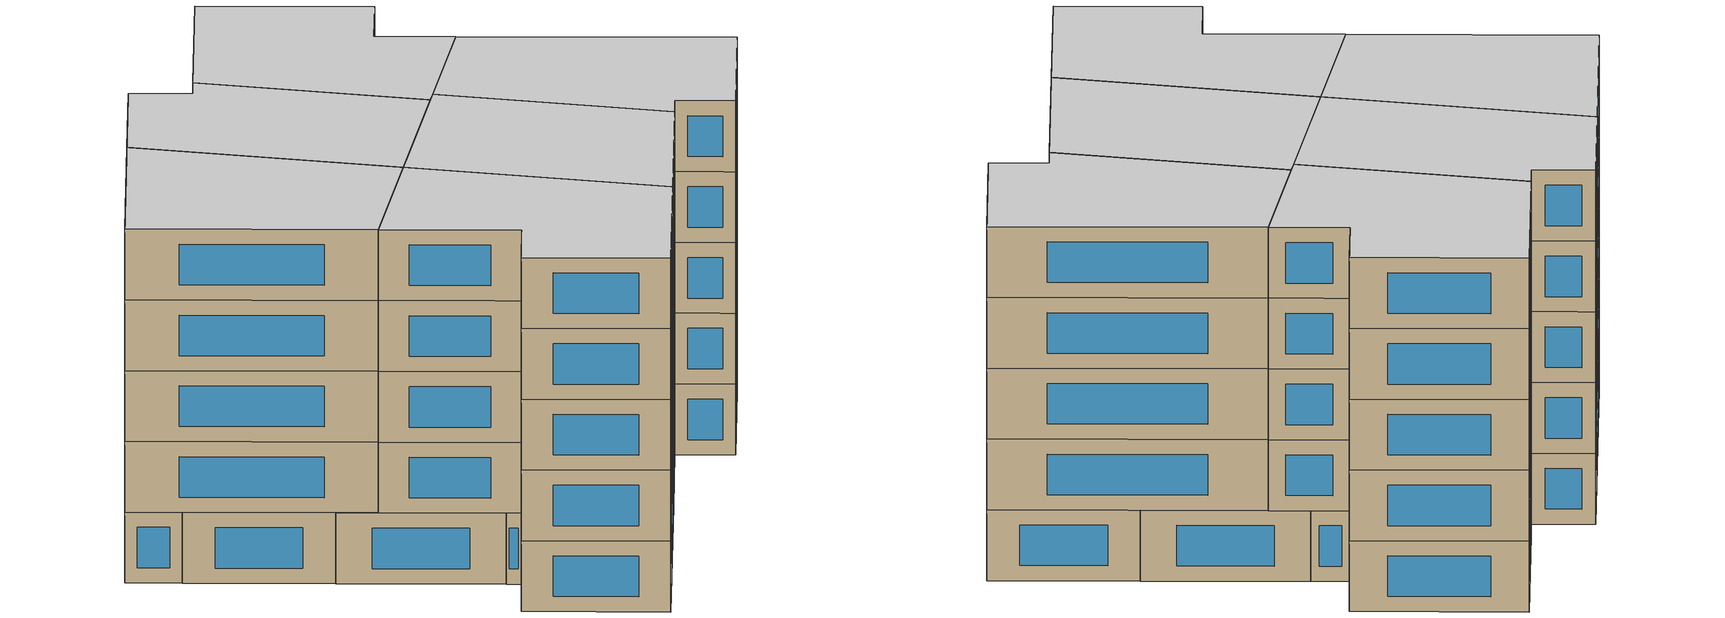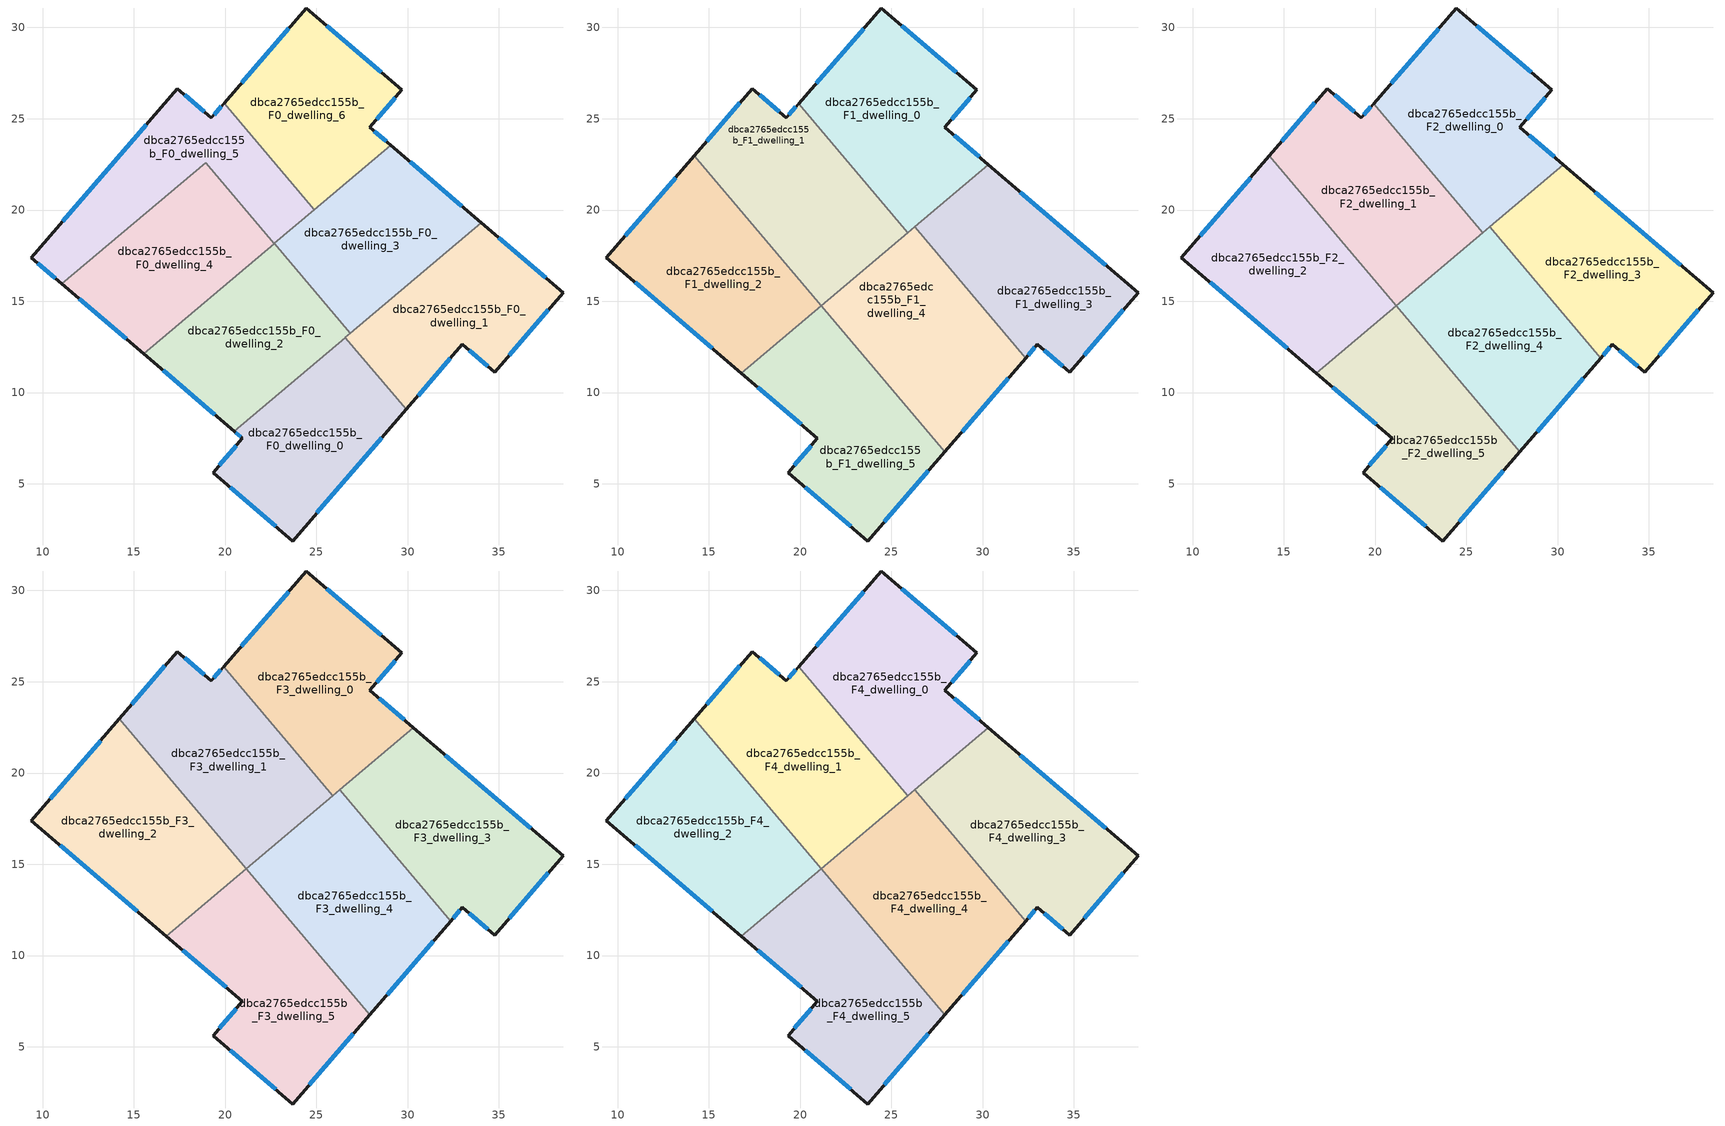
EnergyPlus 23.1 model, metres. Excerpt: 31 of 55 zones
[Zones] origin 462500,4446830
dbca2765edcc155b_F0_dwelling_0
 floor ground (EU_floor_Construction): 26.59,13.02 29.92,9.07 23.7,1.87 19.34,5.61 20.95,7.49 20.5,7.87 z0
 wall outside (EU_wall_Construction): 20.5,7.87 20.95,7.49 19.34,5.61 23.7,1.87 29.92,9.07 z0:3
 wall to dbca2765edcc155b_F0_dwelling_1 (EU_wall_Construction): 29.92,9.07 26.59,13.02 z0:3
 wall to dbca2765edcc155b_F0_dwelling_2 (EU_wall_Construction): 26.59,13.02 20.5,7.87 z0:3
 window (EU_Window_Construction): 20.61,7.09 19.69,6.01 / 20.6,7.79 20.86,7.57 / 25.03,3.41 28.59,7.53 / 20.28,4.81 22.77,2.67 z0.64:2.36
dbca2765edcc155b_F0_dwelling_1
 floor ground (EU_floor_Construction): 38.52,15.47 34.76,11.12 33,12.63 29.92,9.07 26.59,13.02 34.04,19.3 z0
 wall outside (EU_wall_Construction): 29.92,9.07 33,12.63 34.76,11.12 38.52,15.47 34.04,19.3 z0:3
 wall to dbca2765edcc155b_F0_dwelling_3 (EU_wall_Construction): 34.04,19.3 26.87,13.25 z0:3
 wall to dbca2765edcc155b_F0_dwelling_2 (EU_wall_Construction): 26.87,13.25 26.59,13.02 z0:3
 window (EU_Window_Construction): 37.56,16.29 35,18.48 / 35.57,12.05 37.71,14.54 / 33.38,12.31 34.39,11.44 / 30.58,9.84 32.34,11.87 z0.64:2.36
dbca2765edcc155b_F0_dwelling_2
 floor ground (EU_floor_Construction): 22.71,18.18 26.87,13.25 20.5,7.87 15.54,12.13 z0
 wall outside (EU_wall_Construction): 15.54,12.13 20.5,7.87 z0:3
 wall to dbca2765edcc155b_F0_dwelling_3 (EU_wall_Construction): 26.87,13.25 22.71,18.18 z0:3
 wall to dbca2765edcc155b_F0_dwelling_4 (EU_wall_Construction): 22.68,18.16 15.54,12.13 z0:3
 wall to dbca2765edcc155b_F0_dwelling_5 (EU_wall_Construction): 22.71,18.18 22.68,18.16 z0:3
 window (EU_Window_Construction): 16.6,11.22 19.44,8.78 z0.64:2.36
 ceiling adiabatic (EU_roof_Construction): 26.87,13.25 23.75,16.95 21.16,14.76 24.28,11.07 z3
dbca2765edcc155b_F0_dwelling_3
 floor ground (EU_floor_Construction): 34.04,19.3 26.87,13.25 22.71,18.18 29.07,23.55 z0
 wall outside (EU_wall_Construction): 34.04,19.3 29.07,23.55 z0:3
 wall to dbca2765edcc155b_F0_dwelling_6 (EU_wall_Construction): 29.07,23.55 24.88,20.02 z0:3
 wall to dbca2765edcc155b_F0_dwelling_5 (EU_wall_Construction): 24.88,20.02 22.71,18.18 z0:3
 window (EU_Window_Construction): 32.98,20.21 30.14,22.64 z0.64:2.36
 ceiling adiabatic (EU_roof_Construction): 29.4,15.39 26.28,19.09 23.75,16.95 26.87,13.25 z3
dbca2765edcc155b_F0_dwelling_4
 floor ground (EU_floor_Construction): 18.93,22.6 22.68,18.16 15.54,12.13 11.06,15.96 z0
 wall outside (EU_wall_Construction): 11.06,15.96 15.54,12.13 z0:3
 wall to dbca2765edcc155b_F0_dwelling_5 (EU_wall_Construction): 22.68,18.16 18.93,22.6 11.06,15.96 z0:3
 window (EU_Window_Construction): 12.02,15.14 14.58,12.95 z0.64:2.36
dbca2765edcc155b_F0_dwelling_5
 floor ground (EU_floor_Construction): 19.95,25.86 24.89,20.02 22.68,18.16 18.93,22.6 11.06,15.96 9.4,17.39 17.39,26.65 19.25,25.04 z0
 wall outside (EU_wall_Construction): 19.95,25.86 19.25,25.04 17.39,26.65 9.4,17.39 11.06,15.96 z0:3
 wall to dbca2765edcc155b_F0_dwelling_6 (EU_wall_Construction): 24.89,20.02 19.95,25.86 z0:3
 window (EU_Window_Construction): 9.75,17.08 10.71,16.27 / 15.67,24.67 11.11,19.37 / 18.85,25.39 17.79,26.31 / 19.8,25.68 19.4,25.22 z0.64:2.36
dbca2765edcc155b_F0_dwelling_6
 floor ground (EU_floor_Construction): 29.69,26.58 27.92,24.54 29.07,23.55 24.89,20.02 19.95,25.86 24.45,31.07 z0
 wall outside (EU_wall_Construction): 29.07,23.55 27.92,24.54 29.69,26.58 24.45,31.07 19.95,25.86 z0:3
 window (EU_Window_Construction): 23.49,29.95 20.92,26.97 / 28.57,27.54 25.57,30.11 / 28.3,24.97 29.31,26.14 / 28.83,23.76 28.17,24.33 z0.64:2.36
dbca2765edcc155b_F1_dwelling_0
 floor to dbca2765edcc155b_F0_dwelling_6 (EU_floor_Construction): 29.69,26.58 27.92,24.54 29.07,23.55 24.89,20.02 19.95,25.86 24.45,31.07 z3
 floor to dbca2765edcc155b_F0_dwelling_5 (EU_floor_Construction): 19.95,25.86 24.89,20.02 24.85,19.99 19.92,25.82 z3
 floor to dbca2765edcc155b_F0_dwelling_3 (EU_floor_Construction): 30.31,22.49 25.89,18.75 24.85,19.99 29.07,23.55 z3
 wall outside (EU_wall_Construction): 30.32,22.49 27.92,24.54 29.69,26.58 24.45,31.07 19.92,25.82 z3:6
 wall to dbca2765edcc155b_F1_dwelling_1 (EU_wall_Construction): 19.92,25.82 25.89,18.75 z3:6
 wall to dbca2765edcc155b_F1_dwelling_3 (EU_wall_Construction): 26.28,19.09 30.32,22.49 z3:6
 wall to dbca2765edcc155b_F1_dwelling_4 (EU_wall_Construction): 25.89,18.75 26.28,19.09 z3:6
 window (EU_Window_Construction): 29.8,22.93 28.44,24.1 / 23.48,29.94 20.89,26.94 / 28.57,27.54 25.57,30.11 / 28.3,24.97 29.31,26.14 z3.64:5.36
dbca2765edcc155b_F1_dwelling_1
 floor to dbca2765edcc155b_F0_dwelling_5 (EU_floor_Construction): 19.92,25.82 24.85,19.99 22.68,18.16 18.93,22.6 16.36,20.43 14.22,22.98 17.39,26.65 19.25,25.04 z3
 floor to dbca2765edcc155b_F0_dwelling_4 (EU_floor_Construction): 18.93,22.6 22.68,18.16 20.11,15.99 16.36,20.43 z3
 floor to dbca2765edcc155b_F0_dwelling_2 (EU_floor_Construction): 22.71,18.18 23.75,16.95 21.16,14.76 20.11,15.99 z3
 floor to dbca2765edcc155b_F0_dwelling_3 (EU_floor_Construction): 24.85,19.99 25.89,18.75 23.75,16.95 22.71,18.18 z3
 wall outside (EU_wall_Construction): 19.92,25.82 19.25,25.04 17.39,26.65 14.22,22.98 z3:6
 wall to dbca2765edcc155b_F1_dwelling_2 (EU_wall_Construction): 14.22,22.98 21.16,14.76 z3:6
 wall to dbca2765edcc155b_F1_dwelling_4 (EU_wall_Construction): 21.16,14.76 25.89,18.75 z3:6
 window (EU_Window_Construction): 16.71,25.86 14.89,23.76 / 18.85,25.39 17.79,26.31 / 19.78,25.65 19.39,25.21 z3.64:5.36
dbca2765edcc155b_F1_dwelling_2
 floor to dbca2765edcc155b_F0_dwelling_4 (EU_floor_Construction): 16.36,20.43 20.11,15.99 15.54,12.13 11.06,15.96 z3
 floor to dbca2765edcc155b_F0_dwelling_5 (EU_floor_Construction): 14.22,22.98 16.36,20.43 11.06,15.96 9.4,17.39 z3
 floor to dbca2765edcc155b_F0_dwelling_2 (EU_floor_Construction): 20.11,15.99 21.16,14.76 16.78,11.06 15.54,12.13 z3
 wall outside (EU_wall_Construction): 14.22,22.98 9.4,17.39 16.78,11.06 z3:6
 wall to dbca2765edcc155b_F1_dwelling_5 (EU_wall_Construction): 16.78,11.06 21.16,14.76 z3:6
 window (EU_Window_Construction): 10.98,16.03 15.2,12.42 / 13.18,21.78 10.43,18.59 z3.64:5.36
dbca2765edcc155b_F1_dwelling_3
 floor to dbca2765edcc155b_F0_dwelling_1 (EU_floor_Construction): 38.52,15.47 34.76,11.12 33,12.63 32.36,11.89 29.41,15.39 34.04,19.3 z3
 floor to dbca2765edcc155b_F0_dwelling_3 (EU_floor_Construction): 34.04,19.3 29.4,15.39 26.28,19.09 30.31,22.49 z3
 wall outside (EU_wall_Construction): 32.36,11.89 33,12.63 34.76,11.12 38.52,15.47 30.32,22.49 z3:6
 wall to dbca2765edcc155b_F1_dwelling_4 (EU_wall_Construction): 26.28,19.09 32.36,11.89 z3:6
 window (EU_Window_Construction): 36.76,16.97 32.07,20.99 / 35.57,12.05 37.71,14.54 / 33.38,12.31 34.39,11.44 / 32.5,12.05 32.86,12.47 z3.64:5.36
dbca2765edcc155b_F1_dwelling_4
 floor to dbca2765edcc155b_F0_dwelling_0 (EU_floor_Construction): 26.59,13.02 29.92,9.07 27.92,6.76 24.28,11.07 z3
 floor to dbca2765edcc155b_F0_dwelling_1 (EU_floor_Construction): 29.41,15.39 32.36,11.89 29.92,9.07 26.59,13.02 z3
 floor adiabatic (EU_floor_Construction): 26.28,19.09 29.41,15.39 24.28,11.07 21.16,14.76 z3
 wall outside (EU_wall_Construction): 27.92,6.76 32.36,11.89 z3:6
 wall to dbca2765edcc155b_F1_dwelling_5 (EU_wall_Construction): 21.16,14.76 27.92,6.76 z3:6
 window (EU_Window_Construction): 28.87,7.86 31.41,10.79 z3.64:5.36
dbca2765edcc155b_F1_dwelling_5
 floor to dbca2765edcc155b_F0_dwelling_0 (EU_floor_Construction): 24.28,11.07 27.92,6.76 23.7,1.87 19.34,5.61 20.95,7.49 20.5,7.87 z3
 floor to dbca2765edcc155b_F0_dwelling_2 (EU_floor_Construction): 21.16,14.76 24.28,11.07 20.5,7.87 16.78,11.06 z3
 wall outside (EU_wall_Construction): 16.78,11.06 20.95,7.49 19.34,5.61 23.7,1.87 27.92,6.76 z3:6
 window (EU_Window_Construction): 17.67,10.3 20.06,8.25 / 24.6,2.92 27.02,5.71 / 20.28,4.81 22.77,2.67 / 20.61,7.09 19.69,6.01 z3.64:5.36
dbca2765edcc155b_F2_dwelling_0
 floor to dbca2765edcc155b_F1_dwelling_0 (EU_floor_Construction): 29.69,26.58 27.92,24.54 30.32,22.49 25.89,18.75 19.92,25.82 24.45,31.07 z6
 wall outside (EU_wall_Construction): 30.32,22.49 27.92,24.54 29.69,26.58 24.45,31.07 19.92,25.82 z6:9
 wall to dbca2765edcc155b_F2_dwelling_1 (EU_wall_Construction): 19.92,25.82 25.89,18.75 z6:9
 wall to dbca2765edcc155b_F2_dwelling_3 (EU_wall_Construction): 26.28,19.09 30.32,22.49 z6:9
 wall to dbca2765edcc155b_F2_dwelling_4 (EU_wall_Construction): 25.89,18.75 26.28,19.09 z6:9
 window (EU_Window_Construction): 29.8,22.93 28.44,24.1 / 23.48,29.94 20.89,26.94 / 28.57,27.54 25.57,30.11 / 28.3,24.97 29.31,26.14 z6.64:8.36
dbca2765edcc155b_F2_dwelling_1
 floor to dbca2765edcc155b_F1_dwelling_1 (EU_floor_Construction): 19.92,25.82 25.89,18.75 21.16,14.76 14.22,22.98 17.39,26.65 19.25,25.04 z6
 wall outside (EU_wall_Construction): 19.92,25.82 19.25,25.04 17.39,26.65 14.22,22.98 z6:9
 wall to dbca2765edcc155b_F2_dwelling_2 (EU_wall_Construction): 14.22,22.98 21.16,14.76 z6:9
 wall to dbca2765edcc155b_F2_dwelling_4 (EU_wall_Construction): 21.16,14.76 25.89,18.75 z6:9
 window (EU_Window_Construction): 16.71,25.86 14.89,23.76 / 18.85,25.39 17.79,26.31 / 19.78,25.65 19.39,25.21 z6.64:8.36
dbca2765edcc155b_F2_dwelling_2
 floor to dbca2765edcc155b_F1_dwelling_2 (EU_floor_Construction): 14.22,22.98 21.16,14.76 16.78,11.06 9.4,17.39 z6
 wall outside (EU_wall_Construction): 14.22,22.98 9.4,17.39 16.78,11.06 z6:9
 wall to dbca2765edcc155b_F2_dwelling_5 (EU_wall_Construction): 16.78,11.06 21.16,14.76 z6:9
 window (EU_Window_Construction): 10.98,16.03 15.2,12.42 / 13.18,21.78 10.43,18.59 z6.64:8.36
dbca2765edcc155b_F2_dwelling_3
 floor to dbca2765edcc155b_F1_dwelling_3 (EU_floor_Construction): 38.52,15.47 34.76,11.12 33,12.63 32.36,11.89 26.28,19.09 30.32,22.49 z6
 wall outside (EU_wall_Construction): 32.36,11.89 33,12.63 34.76,11.12 38.52,15.47 30.32,22.49 z6:9
 wall to dbca2765edcc155b_F2_dwelling_4 (EU_wall_Construction): 26.28,19.09 32.36,11.89 z6:9
 window (EU_Window_Construction): 36.76,16.97 32.07,20.99 / 35.57,12.05 37.71,14.54 / 33.38,12.31 34.39,11.44 / 32.5,12.05 32.86,12.47 z6.64:8.36
dbca2765edcc155b_F2_dwelling_4
 floor to dbca2765edcc155b_F1_dwelling_4 (EU_floor_Construction): 26.28,19.09 32.36,11.89 27.92,6.76 21.16,14.76 z6
 wall outside (EU_wall_Construction): 27.92,6.76 32.36,11.89 z6:9
 wall to dbca2765edcc155b_F2_dwelling_5 (EU_wall_Construction): 21.16,14.76 27.92,6.76 z6:9
 window (EU_Window_Construction): 28.87,7.86 31.41,10.79 z6.64:8.36
dbca2765edcc155b_F2_dwelling_5
 floor to dbca2765edcc155b_F1_dwelling_5 (EU_floor_Construction): 21.16,14.76 27.92,6.76 23.7,1.87 19.34,5.61 20.95,7.49 16.78,11.06 z6
 wall outside (EU_wall_Construction): 16.78,11.06 20.95,7.49 19.34,5.61 23.7,1.87 27.92,6.76 z6:9
 window (EU_Window_Construction): 17.67,10.3 20.06,8.25 / 24.6,2.92 27.02,5.71 / 20.28,4.81 22.77,2.67 / 20.61,7.09 19.69,6.01 z6.64:8.36
dbca2765edcc155b_F3_dwelling_0
 floor to dbca2765edcc155b_F2_dwelling_0 (EU_floor_Construction): 29.69,26.58 27.92,24.54 30.32,22.49 25.89,18.75 19.92,25.82 24.45,31.07 z9
 wall outside (EU_wall_Construction): 30.32,22.49 27.92,24.54 29.69,26.58 24.45,31.07 19.92,25.82 z9:12
 wall to dbca2765edcc155b_F3_dwelling_1 (EU_wall_Construction): 19.92,25.82 25.89,18.75 z9:12
 wall to dbca2765edcc155b_F3_dwelling_3 (EU_wall_Construction): 26.28,19.09 30.32,22.49 z9:12
 wall to dbca2765edcc155b_F3_dwelling_4 (EU_wall_Construction): 25.89,18.75 26.28,19.09 z9:12
 window (EU_Window_Construction): 29.8,22.93 28.44,24.1 / 23.48,29.94 20.89,26.94 / 28.57,27.54 25.57,30.11 / 28.3,24.97 29.31,26.14 z9.64:11.36
dbca2765edcc155b_F3_dwelling_1
 floor to dbca2765edcc155b_F2_dwelling_1 (EU_floor_Construction): 19.92,25.82 25.89,18.75 21.16,14.76 14.22,22.98 17.39,26.65 19.25,25.04 z9
 wall outside (EU_wall_Construction): 19.92,25.82 19.25,25.04 17.39,26.65 14.22,22.98 z9:12
 wall to dbca2765edcc155b_F3_dwelling_2 (EU_wall_Construction): 14.22,22.98 21.16,14.76 z9:12
 wall to dbca2765edcc155b_F3_dwelling_4 (EU_wall_Construction): 21.16,14.76 25.89,18.75 z9:12
 window (EU_Window_Construction): 16.71,25.86 14.89,23.76 / 18.85,25.39 17.79,26.31 / 19.78,25.65 19.39,25.21 z9.64:11.36
dbca2765edcc155b_F3_dwelling_2
 floor to dbca2765edcc155b_F2_dwelling_2 (EU_floor_Construction): 14.22,22.98 21.16,14.76 16.78,11.06 9.4,17.39 z9
 wall outside (EU_wall_Construction): 14.22,22.98 9.4,17.39 16.78,11.06 z9:12
 wall to dbca2765edcc155b_F3_dwelling_5 (EU_wall_Construction): 16.78,11.06 21.16,14.76 z9:12
 window (EU_Window_Construction): 10.98,16.03 15.2,12.42 / 13.18,21.78 10.43,18.59 z9.64:11.36
dbca2765edcc155b_F3_dwelling_3
 floor to dbca2765edcc155b_F2_dwelling_3 (EU_floor_Construction): 38.52,15.47 34.76,11.12 33,12.63 32.36,11.89 26.28,19.09 30.32,22.49 z9
 wall outside (EU_wall_Construction): 32.36,11.89 33,12.63 34.76,11.12 38.52,15.47 30.32,22.49 z9:12
 wall to dbca2765edcc155b_F3_dwelling_4 (EU_wall_Construction): 26.28,19.09 32.36,11.89 z9:12
 window (EU_Window_Construction): 36.76,16.97 32.07,20.99 / 35.57,12.05 37.71,14.54 / 33.38,12.31 34.39,11.44 / 32.5,12.05 32.86,12.47 z9.64:11.36
dbca2765edcc155b_F3_dwelling_4
 floor to dbca2765edcc155b_F2_dwelling_4 (EU_floor_Construction): 26.28,19.09 32.36,11.89 27.92,6.76 21.16,14.76 z9
 wall outside (EU_wall_Construction): 27.92,6.76 32.36,11.89 z9:12
 wall to dbca2765edcc155b_F3_dwelling_5 (EU_wall_Construction): 21.16,14.76 27.92,6.76 z9:12
 window (EU_Window_Construction): 28.87,7.86 31.41,10.79 z9.64:11.36
dbca2765edcc155b_F3_dwelling_5
 floor to dbca2765edcc155b_F2_dwelling_5 (EU_floor_Construction): 21.16,14.76 27.92,6.76 23.7,1.87 19.34,5.61 20.95,7.49 16.78,11.06 z9
 wall outside (EU_wall_Construction): 16.78,11.06 20.95,7.49 19.34,5.61 23.7,1.87 27.92,6.76 z9:12
 window (EU_Window_Construction): 17.67,10.3 20.06,8.25 / 24.6,2.92 27.02,5.71 / 20.28,4.81 22.77,2.67 / 20.61,7.09 19.69,6.01 z9.64:11.36
dbca2765edcc155b_F4_dwelling_0
 floor to dbca2765edcc155b_F3_dwelling_0 (EU_floor_Construction): 29.69,26.58 27.92,24.54 30.32,22.49 25.89,18.75 19.92,25.82 24.45,31.07 z12
 wall outside (EU_wall_Construction): 30.32,22.49 27.92,24.54 29.69,26.58 24.45,31.07 19.92,25.82 z12:15
 wall to dbca2765edcc155b_F4_dwelling_1 (EU_wall_Construction): 19.92,25.82 25.89,18.75 z12:15
 wall to dbca2765edcc155b_F4_dwelling_3 (EU_wall_Construction): 26.28,19.09 30.32,22.49 z12:15
 wall to dbca2765edcc155b_F4_dwelling_4 (EU_wall_Construction): 25.89,18.75 26.28,19.09 z12:15
 window (EU_Window_Construction): 29.8,22.93 28.44,24.1 / 23.48,29.94 20.89,26.94 / 28.57,27.54 25.57,30.11 / 28.3,24.97 29.31,26.14 z12.64:14.36
 ceiling to dbca2765edcc155b_F5_dwelling_0 (EU_floor_Construction): 30.32,22.49 27.92,24.54 29.69,26.58 24.45,31.07 19.92,25.82 25.89,18.75 z15
dbca2765edcc155b_F4_dwelling_1
 floor to dbca2765edcc155b_F3_dwelling_1 (EU_floor_Construction): 19.92,25.82 25.89,18.75 21.16,14.76 14.22,22.98 17.39,26.65 19.25,25.04 z12
 wall outside (EU_wall_Construction): 19.92,25.82 19.25,25.04 17.39,26.65 14.22,22.98 z12:15
 wall to dbca2765edcc155b_F4_dwelling_2 (EU_wall_Construction): 14.22,22.98 21.16,14.76 z12:15
 wall to dbca2765edcc155b_F4_dwelling_4 (EU_wall_Construction): 21.16,14.76 25.89,18.75 z12:15
 window (EU_Window_Construction): 16.71,25.86 14.89,23.76 / 18.85,25.39 17.79,26.31 / 19.78,25.65 19.39,25.21 z12.64:14.36
 ceiling to dbca2765edcc155b_F5_dwelling_1 (EU_floor_Construction): 25.89,18.75 19.92,25.82 19.25,25.04 17.39,26.65 14.22,22.98 21.16,14.76 z15
dbca2765edcc155b_F4_dwelling_2
 floor to dbca2765edcc155b_F3_dwelling_2 (EU_floor_Construction): 14.22,22.98 21.16,14.76 16.78,11.06 9.4,17.39 z12
 wall outside (EU_wall_Construction): 14.22,22.98 9.4,17.39 16.78,11.06 z12:15
 wall to dbca2765edcc155b_F4_dwelling_5 (EU_wall_Construction): 16.78,11.06 21.16,14.76 z12:15
 window (EU_Window_Construction): 10.98,16.03 15.2,12.42 / 13.18,21.78 10.43,18.59 z12.64:14.36
 ceiling to dbca2765edcc155b_F5_dwelling_2 (EU_floor_Construction): 21.16,14.76 14.22,22.98 9.4,17.39 16.78,11.06 z15
dbca2765edcc155b_F4_dwelling_3
 floor to dbca2765edcc155b_F3_dwelling_3 (EU_floor_Construction): 38.52,15.47 34.76,11.12 33,12.63 32.36,11.89 26.28,19.09 30.32,22.49 z12
 wall outside (EU_wall_Construction): 32.36,11.89 33,12.63 34.76,11.12 38.52,15.47 30.32,22.49 z12:15
 wall to dbca2765edcc155b_F4_dwelling_4 (EU_wall_Construction): 26.28,19.09 32.36,11.89 z12:15
 window (EU_Window_Construction): 36.76,16.97 32.07,20.99 / 35.57,12.05 37.71,14.54 / 33.38,12.31 34.39,11.44 / 32.5,12.05 32.86,12.47 z12.64:14.36
 ceiling to dbca2765edcc155b_F5_dwelling_3 (EU_floor_Construction): 34.76,11.12 38.52,15.47 30.32,22.49 26.28,19.09 32.36,11.89 33,12.63 z15
dbca2765edcc155b_F4_dwelling_4
 floor to dbca2765edcc155b_F3_dwelling_4 (EU_floor_Construction): 26.28,19.09 32.36,11.89 27.92,6.76 21.16,14.76 z12
 wall outside (EU_wall_Construction): 27.92,6.76 32.36,11.89 z12:15
 wall to dbca2765edcc155b_F4_dwelling_5 (EU_wall_Construction): 21.16,14.76 27.92,6.76 z12:15
 window (EU_Window_Construction): 28.87,7.86 31.41,10.79 z12.64:14.36
 ceiling to dbca2765edcc155b_F5_dwelling_4 (EU_floor_Construction): 27.92,6.76 32.36,11.89 26.28,19.09 21.16,14.76 z15
dbca2765edcc155b_F4_dwelling_5
 floor to dbca2765edcc155b_F3_dwelling_5 (EU_floor_Construction): 21.16,14.76 27.92,6.76 23.7,1.87 19.34,5.61 20.95,7.49 16.78,11.06 z12
 wall outside (EU_wall_Construction): 16.78,11.06 20.95,7.49 19.34,5.61 23.7,1.87 27.92,6.76 z12:15
 window (EU_Window_Construction): 17.67,10.3 20.06,8.25 / 24.6,2.92 27.02,5.71 / 20.28,4.81 22.77,2.67 / 20.61,7.09 19.69,6.01 z12.64:14.36
 ceiling to dbca2765edcc155b_F5_dwelling_5 (EU_floor_Construction): 23.7,1.87 27.92,6.76 21.16,14.76 16.78,11.06 20.95,7.49 19.34,5.61 z15
[Building]
EU S2 Campaign: North Axis=0; Terrain=City; Solar Distribution=FullExterior
[Site:Location]
Yerevan-Zvartnots.Intl.AP: Latitude=40.15; Longitude=44.383; Time Zone=4; Elevation=854
[SizingPeriod:WeatherFileDays]
AnnualSizingPeriod: Begin Month=1; Begin Day of Month=1; End Month=12; End Day of Month=31; Day of Week for Start Day=Monday; Use Weather File Daylight Saving Period=No; Use Weather File Rain and Snow Indicators=No
[MATERIAL]
EU_InternalMass_Material: Roughness=MediumRough; Thickness=0.1; Conductivity=1; Density=1800; Specific Heat=900; Thermal Absorptance=0.9; Solar Absorptance=0.7; Visible Absorptance=0.7
[MATERIAL:NOMASS] Roughness=MediumRough; Thermal Absorptance=0.9; Solar Absorptance=0.7; Visible Absorptance=0.7
Name | Thermal Resistance
EU_wall_NoMass | 1.05043
EU_roof_NoMass | 1.45357
EU_floor_NoMass | 0.478065
[WINDOWMATERIAL:SIMPLEGLAZINGSYSTEM]
EU_Window_SimpleGlazing: UFactor=2.5566; Solar Heat Gain Coefficient=0.75; Visible Transmittance=0.75
[CONSTRUCTION]
EU_wall_Construction: EU_wall_NoMass
EU_roof_Construction: EU_roof_NoMass
EU_floor_Construction: EU_floor_NoMass
EU_Window_Construction: EU_Window_SimpleGlazing
EU_InternalMass_Construction: EU_InternalMass_Material
[ZONE] Type=1; Multiplier=1; Ceiling Height=autocalculate; Floor Area=autocalculate; Part of Total Floor Area=Yes
Name | Volume
dbca2765edcc155b_F0_dwelling_0 | 171.445
dbca2765edcc155b_F1_dwelling_0; dbca2765edcc155b_F2_dwelling_0; dbca2765edcc155b_F3_dwelling_0; dbca2765edcc155b_F4_dwelling_0 | 200.046
dbca2765edcc155b_F0_dwelling_1 | 171.454
dbca2765edcc155b_F1_dwelling_1; dbca2765edcc155b_F2_dwelling_1; dbca2765edcc155b_F3_dwelling_1; dbca2765edcc155b_F4_dwelling_1 | 200.01
dbca2765edcc155b_F0_dwelling_2; dbca2765edcc155b_F0_dwelling_3; dbca2765edcc155b_F0_dwelling_5 | 171.453
dbca2765edcc155b_F1_dwelling_2; dbca2765edcc155b_F2_dwelling_2; dbca2765edcc155b_F3_dwelling_2; dbca2765edcc155b_F4_dwelling_2 | 200.033
dbca2765edcc155b_F1_dwelling_3; dbca2765edcc155b_F2_dwelling_3; dbca2765edcc155b_F3_dwelling_3; dbca2765edcc155b_F4_dwelling_3 | 200.03
dbca2765edcc155b_F0_dwelling_4 | 171.431
dbca2765edcc155b_F1_dwelling_4; dbca2765edcc155b_F2_dwelling_4; dbca2765edcc155b_F3_dwelling_4; dbca2765edcc155b_F4_dwelling_4 | 200.022
dbca2765edcc155b_F1_dwelling_5; dbca2765edcc155b_F2_dwelling_5; dbca2765edcc155b_F3_dwelling_5; dbca2765edcc155b_F4_dwelling_5 | 200.014
dbca2765edcc155b_F0_dwelling_6 | 171.446
[INTERNALMASS] Construction=EU_InternalMass_Construction
Name | Zone or ZoneList | Surface Area
dbca2765edcc155b_F0_dwelling_0_EU_InternalMass | dbca2765edcc155b_F0_dwelling_0 | 57.1476
dbca2765edcc155b_F0_dwelling_1_EU_InternalMass | dbca2765edcc155b_F0_dwelling_1 | 57.1517
dbca2765edcc155b_F0_dwelling_2_EU_InternalMass | dbca2765edcc155b_F0_dwelling_2 | 57.1509
dbca2765edcc155b_F0_dwelling_3_EU_InternalMass | dbca2765edcc155b_F0_dwelling_3 | 57.1522
dbca2765edcc155b_F0_dwelling_4_EU_InternalMass | dbca2765edcc155b_F0_dwelling_4 | 57.1424
dbca2765edcc155b_F0_dwelling_5_EU_InternalMass | dbca2765edcc155b_F0_dwelling_5 | 57.1508
dbca2765edcc155b_F0_dwelling_6_EU_InternalMass | dbca2765edcc155b_F0_dwelling_6 | 57.1478
dbca2765edcc155b_F1_dwelling_0_EU_InternalMass | dbca2765edcc155b_F1_dwelling_0 | 66.682
dbca2765edcc155b_F1_dwelling_1_EU_InternalMass | dbca2765edcc155b_F1_dwelling_1 | 66.6699
dbca2765edcc155b_F1_dwelling_2_EU_InternalMass | dbca2765edcc155b_F1_dwelling_2 | 66.6775
dbca2765edcc155b_F1_dwelling_3_EU_InternalMass | dbca2765edcc155b_F1_dwelling_3 | 66.6766
dbca2765edcc155b_F1_dwelling_4_EU_InternalMass | dbca2765edcc155b_F1_dwelling_4 | 66.6739
dbca2765edcc155b_F1_dwelling_5_EU_InternalMass | dbca2765edcc155b_F1_dwelling_5 | 66.6713
dbca2765edcc155b_F2_dwelling_0_EU_InternalMass | dbca2765edcc155b_F2_dwelling_0 | 66.682
dbca2765edcc155b_F2_dwelling_1_EU_InternalMass | dbca2765edcc155b_F2_dwelling_1 | 66.6699
dbca2765edcc155b_F2_dwelling_2_EU_InternalMass | dbca2765edcc155b_F2_dwelling_2 | 66.6775
dbca2765edcc155b_F2_dwelling_3_EU_InternalMass | dbca2765edcc155b_F2_dwelling_3 | 66.6766
dbca2765edcc155b_F2_dwelling_4_EU_InternalMass | dbca2765edcc155b_F2_dwelling_4 | 66.6739
dbca2765edcc155b_F2_dwelling_5_EU_InternalMass | dbca2765edcc155b_F2_dwelling_5 | 66.6713
dbca2765edcc155b_F3_dwelling_0_EU_InternalMass | dbca2765edcc155b_F3_dwelling_0 | 66.682
dbca2765edcc155b_F3_dwelling_1_EU_InternalMass | dbca2765edcc155b_F3_dwelling_1 | 66.6699
dbca2765edcc155b_F3_dwelling_2_EU_InternalMass | dbca2765edcc155b_F3_dwelling_2 | 66.6775
dbca2765edcc155b_F3_dwelling_3_EU_InternalMass | dbca2765edcc155b_F3_dwelling_3 | 66.6766
dbca2765edcc155b_F3_dwelling_4_EU_InternalMass | dbca2765edcc155b_F3_dwelling_4 | 66.6739
dbca2765edcc155b_F3_dwelling_5_EU_InternalMass | dbca2765edcc155b_F3_dwelling_5 | 66.6713
dbca2765edcc155b_F4_dwelling_0_EU_InternalMass | dbca2765edcc155b_F4_dwelling_0 | 66.682
dbca2765edcc155b_F4_dwelling_1_EU_InternalMass | dbca2765edcc155b_F4_dwelling_1 | 66.6699
dbca2765edcc155b_F4_dwelling_2_EU_InternalMass | dbca2765edcc155b_F4_dwelling_2 | 66.6775
dbca2765edcc155b_F4_dwelling_3_EU_InternalMass | dbca2765edcc155b_F4_dwelling_3 | 66.6766
dbca2765edcc155b_F4_dwelling_4_EU_InternalMass | dbca2765edcc155b_F4_dwelling_4 | 66.6739
dbca2765edcc155b_F4_dwelling_5_EU_InternalMass | dbca2765edcc155b_F4_dwelling_5 | 66.6713
[OTHEREQUIPMENT] Fuel Type=Electricity; Design Level Calculation Method=Watts/Area; Power per Zone Floor Area=1; Fraction Latent=0; Fraction Radiant=0; Fraction Lost=0; Carbon Dioxide Generation Rate=0; EndUse Subcategory=EU_Step8_InternalGains
Name | Zone or ZoneList or Space or SpaceList | Schedule
EU_Step8_InternalGain_dbca2765edcc155b_F0_dwelling_0_f000 | dbca2765edcc155b_F0_dwelling_0 | EU_Step8_GainSchedule_dbca2765edcc155b_F0_dwelling_0_f000
EU_Step8_InternalGain_dbca2765edcc155b_F0_dwelling_1_f000 | dbca2765edcc155b_F0_dwelling_1 | EU_Step8_GainSchedule_dbca2765edcc155b_F0_dwelling_1_f000
EU_Step8_InternalGain_dbca2765edcc155b_F0_dwelling_2_f000 | dbca2765edcc155b_F0_dwelling_2 | EU_Step8_GainSchedule_dbca2765edcc155b_F0_dwelling_2_f000
EU_Step8_InternalGain_dbca2765edcc155b_F0_dwelling_3_f000 | dbca2765edcc155b_F0_dwelling_3 | EU_Step8_GainSchedule_dbca2765edcc155b_F0_dwelling_3_f000
EU_Step8_InternalGain_dbca2765edcc155b_F0_dwelling_4_f000 | dbca2765edcc155b_F0_dwelling_4 | EU_Step8_GainSchedule_dbca2765edcc155b_F0_dwelling_4_f000
EU_Step8_InternalGain_dbca2765edcc155b_F0_dwelling_5_f000 | dbca2765edcc155b_F0_dwelling_5 | EU_Step8_GainSchedule_dbca2765edcc155b_F0_dwelling_5_f000
EU_Step8_InternalGain_dbca2765edcc155b_F0_dwelling_6_f000 | dbca2765edcc155b_F0_dwelling_6 | EU_Step8_GainSchedule_dbca2765edcc155b_F0_dwelling_6_f000
EU_Step8_InternalGain_dbca2765edcc155b_F1_dwelling_0_f000 | dbca2765edcc155b_F1_dwelling_0 | EU_Step8_GainSchedule_dbca2765edcc155b_F1_dwelling_0_f000
EU_Step8_InternalGain_dbca2765edcc155b_F1_dwelling_1_f000 | dbca2765edcc155b_F1_dwelling_1 | EU_Step8_GainSchedule_dbca2765edcc155b_F1_dwelling_1_f000
EU_Step8_InternalGain_dbca2765edcc155b_F1_dwelling_2_f000 | dbca2765edcc155b_F1_dwelling_2 | EU_Step8_GainSchedule_dbca2765edcc155b_F1_dwelling_2_f000
EU_Step8_InternalGain_dbca2765edcc155b_F1_dwelling_3_f000 | dbca2765edcc155b_F1_dwelling_3 | EU_Step8_GainSchedule_dbca2765edcc155b_F1_dwelling_3_f000
EU_Step8_InternalGain_dbca2765edcc155b_F1_dwelling_4_f000 | dbca2765edcc155b_F1_dwelling_4 | EU_Step8_GainSchedule_dbca2765edcc155b_F1_dwelling_4_f000
EU_Step8_InternalGain_dbca2765edcc155b_F1_dwelling_5_f000 | dbca2765edcc155b_F1_dwelling_5 | EU_Step8_GainSchedule_dbca2765edcc155b_F1_dwelling_5_f000
EU_Step8_InternalGain_dbca2765edcc155b_F2_dwelling_0_f000 | dbca2765edcc155b_F2_dwelling_0 | EU_Step8_GainSchedule_dbca2765edcc155b_F2_dwelling_0_f000
EU_Step8_InternalGain_dbca2765edcc155b_F2_dwelling_1_f000 | dbca2765edcc155b_F2_dwelling_1 | EU_Step8_GainSchedule_dbca2765edcc155b_F2_dwelling_1_f000
EU_Step8_InternalGain_dbca2765edcc155b_F2_dwelling_2_f000 | dbca2765edcc155b_F2_dwelling_2 | EU_Step8_GainSchedule_dbca2765edcc155b_F2_dwelling_2_f000
EU_Step8_InternalGain_dbca2765edcc155b_F2_dwelling_3_f000 | dbca2765edcc155b_F2_dwelling_3 | EU_Step8_GainSchedule_dbca2765edcc155b_F2_dwelling_3_f000
EU_Step8_InternalGain_dbca2765edcc155b_F2_dwelling_4_f000 | dbca2765edcc155b_F2_dwelling_4 | EU_Step8_GainSchedule_dbca2765edcc155b_F2_dwelling_4_f000
EU_Step8_InternalGain_dbca2765edcc155b_F2_dwelling_5_f000 | dbca2765edcc155b_F2_dwelling_5 | EU_Step8_GainSchedule_dbca2765edcc155b_F2_dwelling_5_f000
EU_Step8_InternalGain_dbca2765edcc155b_F3_dwelling_0_f000 | dbca2765edcc155b_F3_dwelling_0 | EU_Step8_GainSchedule_dbca2765edcc155b_F3_dwelling_0_f000
EU_Step8_InternalGain_dbca2765edcc155b_F3_dwelling_1_f000 | dbca2765edcc155b_F3_dwelling_1 | EU_Step8_GainSchedule_dbca2765edcc155b_F3_dwelling_1_f000
EU_Step8_InternalGain_dbca2765edcc155b_F3_dwelling_2_f000 | dbca2765edcc155b_F3_dwelling_2 | EU_Step8_GainSchedule_dbca2765edcc155b_F3_dwelling_2_f000
EU_Step8_InternalGain_dbca2765edcc155b_F3_dwelling_3_f000 | dbca2765edcc155b_F3_dwelling_3 | EU_Step8_GainSchedule_dbca2765edcc155b_F3_dwelling_3_f000
EU_Step8_InternalGain_dbca2765edcc155b_F3_dwelling_4_f000 | dbca2765edcc155b_F3_dwelling_4 | EU_Step8_GainSchedule_dbca2765edcc155b_F3_dwelling_4_f000
EU_Step8_InternalGain_dbca2765edcc155b_F3_dwelling_5_f000 | dbca2765edcc155b_F3_dwelling_5 | EU_Step8_GainSchedule_dbca2765edcc155b_F3_dwelling_5_f000
EU_Step8_InternalGain_dbca2765edcc155b_F4_dwelling_0_f000 | dbca2765edcc155b_F4_dwelling_0 | EU_Step8_GainSchedule_dbca2765edcc155b_F4_dwelling_0_f000
EU_Step8_InternalGain_dbca2765edcc155b_F4_dwelling_1_f000 | dbca2765edcc155b_F4_dwelling_1 | EU_Step8_GainSchedule_dbca2765edcc155b_F4_dwelling_1_f000
EU_Step8_InternalGain_dbca2765edcc155b_F4_dwelling_2_f000 | dbca2765edcc155b_F4_dwelling_2 | EU_Step8_GainSchedule_dbca2765edcc155b_F4_dwelling_2_f000
EU_Step8_InternalGain_dbca2765edcc155b_F4_dwelling_3_f000 | dbca2765edcc155b_F4_dwelling_3 | EU_Step8_GainSchedule_dbca2765edcc155b_F4_dwelling_3_f000
EU_Step8_InternalGain_dbca2765edcc155b_F4_dwelling_4_f000 | dbca2765edcc155b_F4_dwelling_4 | EU_Step8_GainSchedule_dbca2765edcc155b_F4_dwelling_4_f000
EU_Step8_InternalGain_dbca2765edcc155b_F4_dwelling_5_f000 | dbca2765edcc155b_F4_dwelling_5 | EU_Step8_GainSchedule_dbca2765edcc155b_F4_dwelling_5_f000
[ZONEVENTILATION:DESIGNFLOWRATE] Schedule=EU_AlwaysOn; Design Flow Rate Calculation Method=AirChanges/Hour; Air Changes per Hour=0.557805; Ventilation Type=Natural; Fan Pressure Rise=0; Fan Total Efficiency=1; Constant Term Coefficient=1; Temperature Term Coefficient=0; Velocity Term Coefficient=0; Velocity Squared Term Coefficient=0; Minimum Indoor Temperature=-100; Maximum Indoor Temperature=100; Delta Temperature=-100; Minimum Outdoor Temperature=-100; Maximum Outdoor Temperature=100; Maximum Wind Speed=40
Name | Zone or ZoneList or Space or SpaceList
EU_ConstantAir_dbca2765edcc155b_F0_dwelling_0 | dbca2765edcc155b_F0_dwelling_0
EU_ConstantAir_dbca2765edcc155b_F0_dwelling_1 | dbca2765edcc155b_F0_dwelling_1
EU_ConstantAir_dbca2765edcc155b_F0_dwelling_2 | dbca2765edcc155b_F0_dwelling_2
EU_ConstantAir_dbca2765edcc155b_F0_dwelling_3 | dbca2765edcc155b_F0_dwelling_3
EU_ConstantAir_dbca2765edcc155b_F0_dwelling_4 | dbca2765edcc155b_F0_dwelling_4
EU_ConstantAir_dbca2765edcc155b_F0_dwelling_5 | dbca2765edcc155b_F0_dwelling_5
EU_ConstantAir_dbca2765edcc155b_F0_dwelling_6 | dbca2765edcc155b_F0_dwelling_6
EU_ConstantAir_dbca2765edcc155b_F1_dwelling_0 | dbca2765edcc155b_F1_dwelling_0
EU_ConstantAir_dbca2765edcc155b_F1_dwelling_1 | dbca2765edcc155b_F1_dwelling_1
EU_ConstantAir_dbca2765edcc155b_F1_dwelling_2 | dbca2765edcc155b_F1_dwelling_2
EU_ConstantAir_dbca2765edcc155b_F1_dwelling_3 | dbca2765edcc155b_F1_dwelling_3
EU_ConstantAir_dbca2765edcc155b_F1_dwelling_4 | dbca2765edcc155b_F1_dwelling_4
EU_ConstantAir_dbca2765edcc155b_F1_dwelling_5 | dbca2765edcc155b_F1_dwelling_5
EU_ConstantAir_dbca2765edcc155b_F2_dwelling_0 | dbca2765edcc155b_F2_dwelling_0
EU_ConstantAir_dbca2765edcc155b_F2_dwelling_1 | dbca2765edcc155b_F2_dwelling_1
EU_ConstantAir_dbca2765edcc155b_F2_dwelling_2 | dbca2765edcc155b_F2_dwelling_2
EU_ConstantAir_dbca2765edcc155b_F2_dwelling_3 | dbca2765edcc155b_F2_dwelling_3
EU_ConstantAir_dbca2765edcc155b_F2_dwelling_4 | dbca2765edcc155b_F2_dwelling_4
EU_ConstantAir_dbca2765edcc155b_F2_dwelling_5 | dbca2765edcc155b_F2_dwelling_5
EU_ConstantAir_dbca2765edcc155b_F3_dwelling_0 | dbca2765edcc155b_F3_dwelling_0
EU_ConstantAir_dbca2765edcc155b_F3_dwelling_1 | dbca2765edcc155b_F3_dwelling_1
EU_ConstantAir_dbca2765edcc155b_F3_dwelling_2 | dbca2765edcc155b_F3_dwelling_2
EU_ConstantAir_dbca2765edcc155b_F3_dwelling_3 | dbca2765edcc155b_F3_dwelling_3
EU_ConstantAir_dbca2765edcc155b_F3_dwelling_4 | dbca2765edcc155b_F3_dwelling_4
EU_ConstantAir_dbca2765edcc155b_F3_dwelling_5 | dbca2765edcc155b_F3_dwelling_5
EU_ConstantAir_dbca2765edcc155b_F4_dwelling_0 | dbca2765edcc155b_F4_dwelling_0
EU_ConstantAir_dbca2765edcc155b_F4_dwelling_1 | dbca2765edcc155b_F4_dwelling_1
EU_ConstantAir_dbca2765edcc155b_F4_dwelling_2 | dbca2765edcc155b_F4_dwelling_2
EU_ConstantAir_dbca2765edcc155b_F4_dwelling_3 | dbca2765edcc155b_F4_dwelling_3
EU_ConstantAir_dbca2765edcc155b_F4_dwelling_4 | dbca2765edcc155b_F4_dwelling_4
EU_ConstantAir_dbca2765edcc155b_F4_dwelling_5 | dbca2765edcc155b_F4_dwelling_5
[HVACTEMPLATE:THERMOSTAT] Constant Heating Setpoint=20; Constant Cooling Setpoint=50
EU_HeatOnly_dbca2765edcc155b_F0_dwelling_0; EU_HeatOnly_dbca2765edcc155b_F0_dwelling_1; EU_HeatOnly_dbca2765edcc155b_F0_dwelling_2; EU_HeatOnly_dbca2765edcc155b_F0_dwelling_3; EU_HeatOnly_dbca2765edcc155b_F0_dwelling_4; EU_HeatOnly_dbca2765edcc155b_F0_dwelling_5; EU_HeatOnly_dbca2765edcc155b_F0_dwelling_6; EU_HeatOnly_dbca2765edcc155b_F1_dwelling_0; EU_HeatOnly_dbca2765edcc155b_F1_dwelling_1; EU_HeatOnly_dbca2765edcc155b_F1_dwelling_2; EU_HeatOnly_dbca2765edcc155b_F1_dwelling_3; EU_HeatOnly_dbca2765edcc155b_F1_dwelling_4; EU_HeatOnly_dbca2765edcc155b_F1_dwelling_5; EU_HeatOnly_dbca2765edcc155b_F2_dwelling_0; EU_HeatOnly_dbca2765edcc155b_F2_dwelling_1; EU_HeatOnly_dbca2765edcc155b_F2_dwelling_2; EU_HeatOnly_dbca2765edcc155b_F2_dwelling_3; EU_HeatOnly_dbca2765edcc155b_F2_dwelling_4; EU_HeatOnly_dbca2765edcc155b_F2_dwelling_5; EU_HeatOnly_dbca2765edcc155b_F3_dwelling_0; EU_HeatOnly_dbca2765edcc155b_F3_dwelling_1; EU_HeatOnly_dbca2765edcc155b_F3_dwelling_2; EU_HeatOnly_dbca2765edcc155b_F3_dwelling_3; EU_HeatOnly_dbca2765edcc155b_F3_dwelling_4; EU_HeatOnly_dbca2765edcc155b_F3_dwelling_5; EU_HeatOnly_dbca2765edcc155b_F4_dwelling_0; EU_HeatOnly_dbca2765edcc155b_F4_dwelling_1; EU_HeatOnly_dbca2765edcc155b_F4_dwelling_2; EU_HeatOnly_dbca2765edcc155b_F4_dwelling_3; EU_HeatOnly_dbca2765edcc155b_F4_dwelling_4; EU_HeatOnly_dbca2765edcc155b_F4_dwelling_5; EU_HeatOnly_dbca2765edcc155b_F5_dwelling_0; EU_HeatOnly_dbca2765edcc155b_F5_dwelling_1; EU_HeatOnly_dbca2765edcc155b_F5_dwelling_2; EU_HeatOnly_dbca2765edcc155b_F5_dwelling_3; EU_HeatOnly_dbca2765edcc155b_F5_dwelling_4; EU_HeatOnly_dbca2765edcc155b_F5_dwelling_5; EU_HeatOnly_dbca2765edcc155b_F6_dwelling_0; EU_HeatOnly_dbca2765edcc155b_F6_dwelling_1; EU_HeatOnly_dbca2765edcc155b_F6_dwelling_2; EU_HeatOnly_dbca2765edcc155b_F6_dwelling_3; EU_HeatOnly_dbca2765edcc155b_F6_dwelling_4; EU_HeatOnly_dbca2765edcc155b_F6_dwelling_5; EU_HeatOnly_dbca2765edcc155b_F7_dwelling_0; EU_HeatOnly_dbca2765edcc155b_F7_dwelling_1; EU_HeatOnly_dbca2765edcc155b_F7_dwelling_2; EU_HeatOnly_dbca2765edcc155b_F7_dwelling_3; EU_HeatOnly_dbca2765edcc155b_F7_dwelling_4; EU_HeatOnly_dbca2765edcc155b_F7_dwelling_5; EU_HeatOnly_dbca2765edcc155b_F8_dwelling_0; EU_HeatOnly_dbca2765edcc155b_F8_dwelling_1; EU_HeatOnly_dbca2765edcc155b_F8_dwelling_2
[HVACTEMPLATE:ZONE:IDEALLOADSAIRSYSTEM] System Availability Schedule=EU_AlwaysOn; Maximum Heating Supply Air Temperature=50; Minimum Cooling Supply Air Temperature=13; Maximum Heating Supply Air Humidity Ratio=0.0156; Minimum Cooling Supply Air Humidity Ratio=0.0077; Heating Limit=NoLimit; Cooling Limit=NoLimit; Heating Availability Schedule=EU_AlwaysOn; Cooling Availability Schedule=EU_CoolingOff; Dehumidification Control Type=ConstantSensibleHeatRatio; Cooling Sensible Heat Ratio=0.7; Dehumidification Setpoint=60; Humidification Control Type=None; Humidification Setpoint=30; Outdoor Air Method=None; Outdoor Air Flow Rate per Person=0.00944; Outdoor Air Flow Rate per Zone Floor Area=0; Outdoor Air Flow Rate per Zone=0; Demand Controlled Ventilation Type=None; Outdoor Air Economizer Type=NoEconomizer; Heat Recovery Type=None; Sensible Heat Recovery Effectiveness=0.7; Latent Heat Recovery Effectiveness=0.65
Name | Template Thermostat
dbca2765edcc155b_F0_dwelling_0 | EU_HeatOnly_dbca2765edcc155b_F0_dwelling_0
dbca2765edcc155b_F0_dwelling_1 | EU_HeatOnly_dbca2765edcc155b_F0_dwelling_1
dbca2765edcc155b_F0_dwelling_2 | EU_HeatOnly_dbca2765edcc155b_F0_dwelling_2
dbca2765edcc155b_F0_dwelling_3 | EU_HeatOnly_dbca2765edcc155b_F0_dwelling_3
dbca2765edcc155b_F0_dwelling_4 | EU_HeatOnly_dbca2765edcc155b_F0_dwelling_4
dbca2765edcc155b_F0_dwelling_5 | EU_HeatOnly_dbca2765edcc155b_F0_dwelling_5
dbca2765edcc155b_F0_dwelling_6 | EU_HeatOnly_dbca2765edcc155b_F0_dwelling_6
dbca2765edcc155b_F1_dwelling_0 | EU_HeatOnly_dbca2765edcc155b_F1_dwelling_0
dbca2765edcc155b_F1_dwelling_1 | EU_HeatOnly_dbca2765edcc155b_F1_dwelling_1
dbca2765edcc155b_F1_dwelling_2 | EU_HeatOnly_dbca2765edcc155b_F1_dwelling_2
dbca2765edcc155b_F1_dwelling_3 | EU_HeatOnly_dbca2765edcc155b_F1_dwelling_3
dbca2765edcc155b_F1_dwelling_4 | EU_HeatOnly_dbca2765edcc155b_F1_dwelling_4
dbca2765edcc155b_F1_dwelling_5 | EU_HeatOnly_dbca2765edcc155b_F1_dwelling_5
dbca2765edcc155b_F2_dwelling_0 | EU_HeatOnly_dbca2765edcc155b_F2_dwelling_0
dbca2765edcc155b_F2_dwelling_1 | EU_HeatOnly_dbca2765edcc155b_F2_dwelling_1
dbca2765edcc155b_F2_dwelling_2 | EU_HeatOnly_dbca2765edcc155b_F2_dwelling_2
dbca2765edcc155b_F2_dwelling_3 | EU_HeatOnly_dbca2765edcc155b_F2_dwelling_3
dbca2765edcc155b_F2_dwelling_4 | EU_HeatOnly_dbca2765edcc155b_F2_dwelling_4
dbca2765edcc155b_F2_dwelling_5 | EU_HeatOnly_dbca2765edcc155b_F2_dwelling_5
dbca2765edcc155b_F3_dwelling_0 | EU_HeatOnly_dbca2765edcc155b_F3_dwelling_0
dbca2765edcc155b_F3_dwelling_1 | EU_HeatOnly_dbca2765edcc155b_F3_dwelling_1
dbca2765edcc155b_F3_dwelling_2 | EU_HeatOnly_dbca2765edcc155b_F3_dwelling_2
dbca2765edcc155b_F3_dwelling_3 | EU_HeatOnly_dbca2765edcc155b_F3_dwelling_3
dbca2765edcc155b_F3_dwelling_4 | EU_HeatOnly_dbca2765edcc155b_F3_dwelling_4
dbca2765edcc155b_F3_dwelling_5 | EU_HeatOnly_dbca2765edcc155b_F3_dwelling_5
dbca2765edcc155b_F4_dwelling_0 | EU_HeatOnly_dbca2765edcc155b_F4_dwelling_0
dbca2765edcc155b_F4_dwelling_1 | EU_HeatOnly_dbca2765edcc155b_F4_dwelling_1
dbca2765edcc155b_F4_dwelling_2 | EU_HeatOnly_dbca2765edcc155b_F4_dwelling_2
dbca2765edcc155b_F4_dwelling_3 | EU_HeatOnly_dbca2765edcc155b_F4_dwelling_3
dbca2765edcc155b_F4_dwelling_4 | EU_HeatOnly_dbca2765edcc155b_F4_dwelling_4
dbca2765edcc155b_F4_dwelling_5 | EU_HeatOnly_dbca2765edcc155b_F4_dwelling_5
[SIZING:ZONE] Zone Cooling Design Supply Air Temperature Input Method=SupplyAirTemperature; Zone Cooling Design Supply Air Temperature=13; Zone Heating Design Supply Air Temperature Input Method=SupplyAirTemperature; Zone Heating Design Supply Air Temperature=50; Zone Cooling Design Supply Air Humidity Ratio=0.008; Zone Heating Design Supply Air Humidity Ratio=0.008; Cooling Design Air Flow Method=DesignDay; Cooling Design Air Flow Rate=0; Cooling Minimum Air Flow per Zone Floor Area=0.000762; Cooling Minimum Air Flow=0; Cooling Minimum Air Flow Fraction=0.2; Heating Design Air Flow Method=DesignDay; Heating Design Air Flow Rate=0; Heating Maximum Air Flow per Zone Floor Area=0.002032; Heating Maximum Air Flow=0.141576; Heating Maximum Air Flow Fraction=0.3; Account for Dedicated Outdoor Air System=No; Dedicated Outdoor Air System Control Strategy=NeutralSupplyAir; Dedicated Outdoor Air Low Setpoint Temperature for Design=autosize; Dedicated Outdoor Air High Setpoint Temperature for Design=autosize; Zone Load Sizing Method=Sensible Load Only No Latent Load; Zone Latent Cooling Design Supply Air Humidity Ratio Input Method=HumidityRatioDifference; Zone Cooling Design Supply Air Humidity Ratio Difference=0.005; Zone Latent Heating Design Supply Air Humidity Ratio Input Method=HumidityRatioDifference; Zone Humidification Design Supply Air Humidity Ratio Difference=0.005
dbca2765edcc155b_F0_dwelling_0; dbca2765edcc155b_F0_dwelling_1; dbca2765edcc155b_F0_dwelling_2; dbca2765edcc155b_F0_dwelling_3; dbca2765edcc155b_F0_dwelling_4; dbca2765edcc155b_F0_dwelling_5; dbca2765edcc155b_F0_dwelling_6; dbca2765edcc155b_F1_dwelling_0; dbca2765edcc155b_F1_dwelling_1; dbca2765edcc155b_F1_dwelling_2; dbca2765edcc155b_F1_dwelling_3; dbca2765edcc155b_F1_dwelling_4; dbca2765edcc155b_F1_dwelling_5; dbca2765edcc155b_F2_dwelling_0; dbca2765edcc155b_F2_dwelling_1; dbca2765edcc155b_F2_dwelling_2; dbca2765edcc155b_F2_dwelling_3; dbca2765edcc155b_F2_dwelling_4; dbca2765edcc155b_F2_dwelling_5; dbca2765edcc155b_F3_dwelling_0; dbca2765edcc155b_F3_dwelling_1; dbca2765edcc155b_F3_dwelling_2; dbca2765edcc155b_F3_dwelling_3; dbca2765edcc155b_F3_dwelling_4; dbca2765edcc155b_F3_dwelling_5; dbca2765edcc155b_F4_dwelling_0; dbca2765edcc155b_F4_dwelling_1; dbca2765edcc155b_F4_dwelling_2; dbca2765edcc155b_F4_dwelling_3; dbca2765edcc155b_F4_dwelling_4; dbca2765edcc155b_F4_dwelling_5
[SCHEDULE:CONSTANT]
Name | Hourly Value
EU_AlwaysOn | 1
EU_CoolingOff | 0
[SCHEDULE:FILE] Column Number=1; Rows to Skip at Top=0; Number of Hours of Data=8760; Column Separator=Comma; Interpolate to Timestep=No; Minutes per Item=60; Adjust Schedule for Daylight Savings=Yes
Name | File
EU_Step8_GainSchedule_dbca2765edcc155b_F0_dwelling_0_f000 | ../../schedules/dbca2765edcc155b/dbca2765edcc155b_F0_dwelling_0_f000_gain.csv
EU_Step8_GainSchedule_dbca2765edcc155b_F0_dwelling_1_f000 | ../../schedules/dbca2765edcc155b/dbca2765edcc155b_F0_dwelling_1_f000_gain.csv
EU_Step8_GainSchedule_dbca2765edcc155b_F0_dwelling_2_f000 | ../../schedules/dbca2765edcc155b/dbca2765edcc155b_F0_dwelling_2_f000_gain.csv
EU_Step8_GainSchedule_dbca2765edcc155b_F0_dwelling_3_f000 | ../../schedules/dbca2765edcc155b/dbca2765edcc155b_F0_dwelling_3_f000_gain.csv
EU_Step8_GainSchedule_dbca2765edcc155b_F0_dwelling_4_f000 | ../../schedules/dbca2765edcc155b/dbca2765edcc155b_F0_dwelling_4_f000_gain.csv
EU_Step8_GainSchedule_dbca2765edcc155b_F0_dwelling_5_f000 | ../../schedules/dbca2765edcc155b/dbca2765edcc155b_F0_dwelling_5_f000_gain.csv
EU_Step8_GainSchedule_dbca2765edcc155b_F0_dwelling_6_f000 | ../../schedules/dbca2765edcc155b/dbca2765edcc155b_F0_dwelling_6_f000_gain.csv
EU_Step8_GainSchedule_dbca2765edcc155b_F1_dwelling_0_f000 | ../../schedules/dbca2765edcc155b/dbca2765edcc155b_F1_dwelling_0_f000_gain.csv
EU_Step8_GainSchedule_dbca2765edcc155b_F1_dwelling_1_f000 | ../../schedules/dbca2765edcc155b/dbca2765edcc155b_F1_dwelling_1_f000_gain.csv
EU_Step8_GainSchedule_dbca2765edcc155b_F1_dwelling_2_f000 | ../../schedules/dbca2765edcc155b/dbca2765edcc155b_F1_dwelling_2_f000_gain.csv
EU_Step8_GainSchedule_dbca2765edcc155b_F1_dwelling_3_f000 | ../../schedules/dbca2765edcc155b/dbca2765edcc155b_F1_dwelling_3_f000_gain.csv
EU_Step8_GainSchedule_dbca2765edcc155b_F1_dwelling_4_f000 | ../../schedules/dbca2765edcc155b/dbca2765edcc155b_F1_dwelling_4_f000_gain.csv
EU_Step8_GainSchedule_dbca2765edcc155b_F1_dwelling_5_f000 | ../../schedules/dbca2765edcc155b/dbca2765edcc155b_F1_dwelling_5_f000_gain.csv
EU_Step8_GainSchedule_dbca2765edcc155b_F2_dwelling_0_f000 | ../../schedules/dbca2765edcc155b/dbca2765edcc155b_F2_dwelling_0_f000_gain.csv
EU_Step8_GainSchedule_dbca2765edcc155b_F2_dwelling_1_f000 | ../../schedules/dbca2765edcc155b/dbca2765edcc155b_F2_dwelling_1_f000_gain.csv
EU_Step8_GainSchedule_dbca2765edcc155b_F2_dwelling_2_f000 | ../../schedules/dbca2765edcc155b/dbca2765edcc155b_F2_dwelling_2_f000_gain.csv
EU_Step8_GainSchedule_dbca2765edcc155b_F2_dwelling_3_f000 | ../../schedules/dbca2765edcc155b/dbca2765edcc155b_F2_dwelling_3_f000_gain.csv
EU_Step8_GainSchedule_dbca2765edcc155b_F2_dwelling_4_f000 | ../../schedules/dbca2765edcc155b/dbca2765edcc155b_F2_dwelling_4_f000_gain.csv
EU_Step8_GainSchedule_dbca2765edcc155b_F2_dwelling_5_f000 | ../../schedules/dbca2765edcc155b/dbca2765edcc155b_F2_dwelling_5_f000_gain.csv
EU_Step8_GainSchedule_dbca2765edcc155b_F3_dwelling_0_f000 | ../../schedules/dbca2765edcc155b/dbca2765edcc155b_F3_dwelling_0_f000_gain.csv
EU_Step8_GainSchedule_dbca2765edcc155b_F3_dwelling_1_f000 | ../../schedules/dbca2765edcc155b/dbca2765edcc155b_F3_dwelling_1_f000_gain.csv
EU_Step8_GainSchedule_dbca2765edcc155b_F3_dwelling_2_f000 | ../../schedules/dbca2765edcc155b/dbca2765edcc155b_F3_dwelling_2_f000_gain.csv
EU_Step8_GainSchedule_dbca2765edcc155b_F3_dwelling_3_f000 | ../../schedules/dbca2765edcc155b/dbca2765edcc155b_F3_dwelling_3_f000_gain.csv
EU_Step8_GainSchedule_dbca2765edcc155b_F3_dwelling_4_f000 | ../../schedules/dbca2765edcc155b/dbca2765edcc155b_F3_dwelling_4_f000_gain.csv
EU_Step8_GainSchedule_dbca2765edcc155b_F3_dwelling_5_f000 | ../../schedules/dbca2765edcc155b/dbca2765edcc155b_F3_dwelling_5_f000_gain.csv
EU_Step8_GainSchedule_dbca2765edcc155b_F4_dwelling_0_f000 | ../../schedules/dbca2765edcc155b/dbca2765edcc155b_F4_dwelling_0_f000_gain.csv
EU_Step8_GainSchedule_dbca2765edcc155b_F4_dwelling_1_f000 | ../../schedules/dbca2765edcc155b/dbca2765edcc155b_F4_dwelling_1_f000_gain.csv
EU_Step8_GainSchedule_dbca2765edcc155b_F4_dwelling_2_f000 | ../../schedules/dbca2765edcc155b/dbca2765edcc155b_F4_dwelling_2_f000_gain.csv
EU_Step8_GainSchedule_dbca2765edcc155b_F4_dwelling_3_f000 | ../../schedules/dbca2765edcc155b/dbca2765edcc155b_F4_dwelling_3_f000_gain.csv
EU_Step8_GainSchedule_dbca2765edcc155b_F4_dwelling_4_f000 | ../../schedules/dbca2765edcc155b/dbca2765edcc155b_F4_dwelling_4_f000_gain.csv
EU_Step8_GainSchedule_dbca2765edcc155b_F4_dwelling_5_f000 | ../../schedules/dbca2765edcc155b/dbca2765edcc155b_F4_dwelling_5_f000_gain.csv
